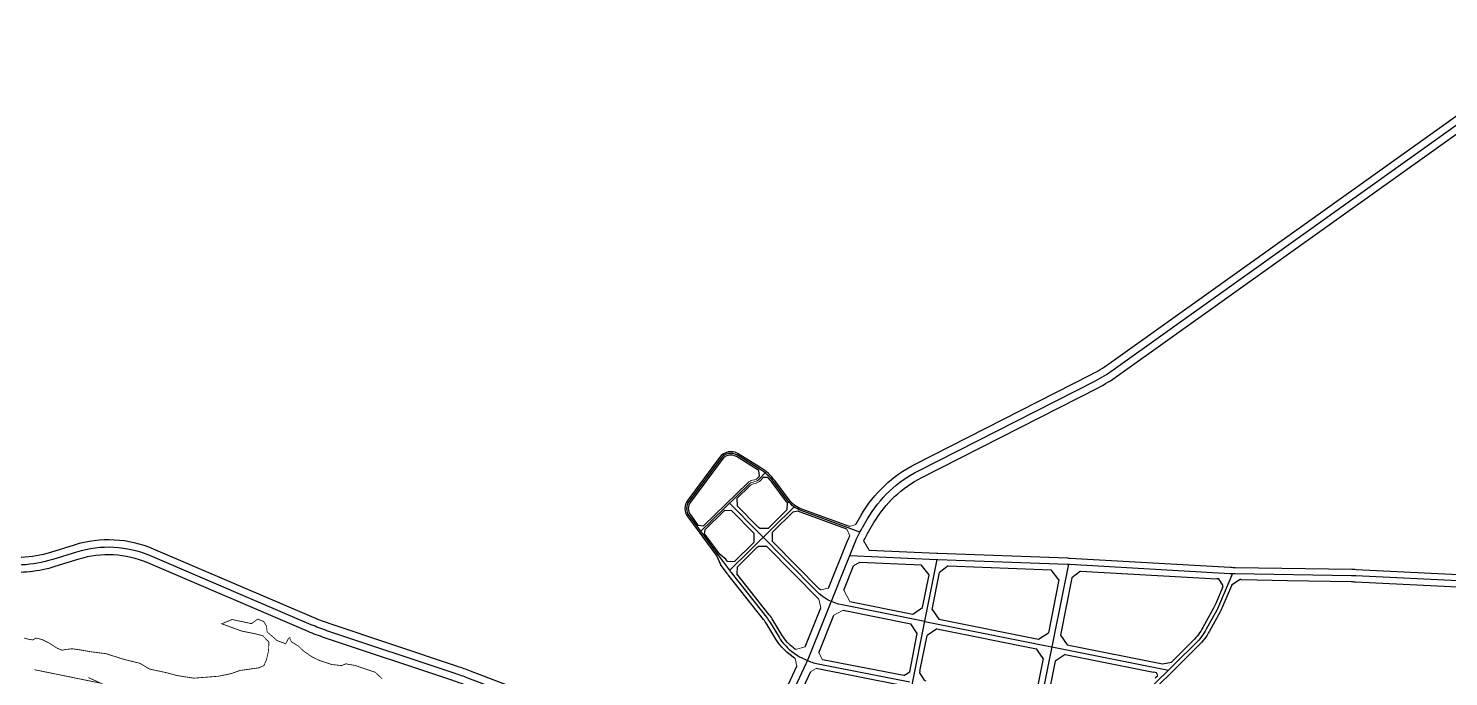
# Model space of a CAD drawing. Extents: x 529262 to 576451, y 2694391 to 2717535.
# Drawn here: x 542030 to 545462, y 2711557 to 2713124 of the extents above; entities that cross this region are included whole.
import ezdxf

# ---------------------------------------------------------------- set-up
doc = ezdxf.new("R2010")
doc.units = 0
for name, color, linetype in [('RD-中线', 40, 'Continuous'), ('RD-红线', 7, 'Continuous'), ('河流', 4, 'Continuous')]:
    doc.layers.add(name, color=color, linetype=linetype)

msp = doc.modelspace()

# ---------------------------------------------------------------- linework, layer by layer
at = {"layer": 'RD-中线', "linetype": 'Continuous', "flags": 128}
for points in [[(543832.81, 2711422.096), (543910.011, 2711588.292, 0.01334849), (543916.368, 2711602.992), (544026.718, 2711878.096, -0.03652674), (544045.935, 2711917.426), (544057.994, 2711938.126, -0.1441197), (544181.147, 2712054.479), (544607.054, 2712271.226, 0.03729385), (544651.632, 2712298.269), (545691.915, 2713040.707, -0.28587633), (546061.171, 2713063.984), (546112.411, 2713036.393, 0.1916343), (546369.478, 2713006.63), (546590.468, 2713066.226, -0.15968701), (546808.161, 2713054.614), (546951.205, 2712999.134)], [(543828.19, 2711412.15), (543594.671, 2711368.627, -0.1665722), (543525.392, 2711376.176), (543379.073, 2711446.247, 0.02869765), (543358.805, 2711454.56), (543293.301, 2711477.134, -0.00801926), (543269.178, 2711485.882), (543092.368, 2711553.231, 0.01030003), (543061.335, 2711564.325), (542751.708, 2711667.876, -0.02043206), (542713.532, 2711682.403), (542325.728, 2711848.406, 0.17801745), (542146.52, 2711857.754), (542089.175, 2711840.001, -0.12536523), (541938.79, 2711832.355, -0.0892757)], [(544940.162, 2711805.943), (544908.794, 2711731.58, -0.02593355), (544902.016, 2711717.585), (544876.53, 2711671.252, -0.07084529), (544851.125, 2711637.437), (544803.421, 2711589.772), (544738.912, 2711526.782), (544701.415, 2711493.788, 0.07268812), (544673.332, 2711460.721), (544647.389, 2711419.245, 0.01694536), (544642.293, 2711410.45), (544629.011, 2711385.618, 0.06532533), (544615.236, 2711349.101), (544601.475, 2711290.395)]]:
    msp.add_lwpolyline(points, format="xyb", dxfattribs=at)
at = {"layer": 'RD-中线', "ltscale": 3, "flags": 128}
msp.add_lwpolyline([(544039.491, 2711906.366), (543897.785, 2711958.052, -0.14503188), (543865.832, 2711981.734), (543830.743, 2712028.379, 0.09340149), (543797.909, 2712058.335), (543743.489, 2712091.95, 0.38917413), (543703.653, 2712084.332), (543626.8, 2711981.019, 0.33048336), (543626.757, 2711945.266), (543696.828, 2711850.593)], format="xyb", dxfattribs=at)
at = {"layer": 'RD-中线', "linetype": 'Continuous', "lineweight": 5}
msp.add_lwpolyline([(543654.348, 2711907.988), (543771.743, 2712022.033, -0.14041443), (543781.453, 2712027.236), (543786.115, 2712028.244, 0.15389696), (543796.562, 2712034.202), (543810.573, 2712049.33)], format="xyb", dxfattribs=at)
at = {"layer": 'RD-中线', "ltscale": 3}
msp.add_lwpolyline([(544196.472, 2711690.036), (543996.481, 2711730.009, -0.14944731), (543934.702, 2711763.278), (543724.283, 2711975.928)], format="xyb", dxfattribs=at)
at = {"layer": 'RD-中线', "linetype": 'Continuous'}
msp.add_lwpolyline([(543724.601, 2711813.07), (543880.466, 2711967.3)], dxfattribs=at)
msp.add_lwpolyline([(543696.828, 2711850.593), (543725.798, 2711811.454, 0.00845922), (543728.269, 2711808.232), (543813.744, 2711700.571, -0.03195378), (543822.485, 2711687.987), (543844.311, 2711651.844, 0.09205248), (543873.426, 2711619.103), (543878.179, 2711615.411, 0.0530235), (543899.757, 2711602.05), (543909.976, 2711597.133, 0.06385864), (543938.945, 2711587.503), (544160.083, 2711544.198)], format="xyb", dxfattribs=at)
at = {"layer": 'RD-中线'}
msp.add_lwpolyline([(544015.389, 2711849.852), (544225.236, 2711840.322, 0.00210717), (544227.762, 2711840.218), (544540.421, 2711828.657, -0.00502973), (544546.449, 2711828.374), (544933.907, 2711806.235, 0.01039683), (544946.373, 2711805.783), (545227.938, 2711801.421, -0.0084063), (545238.02, 2711801.095), (545501.87, 2711788.126, -0.0529812), (545564.509, 2711778.34), (545750.947, 2711728.576, -0.03325187), (545788.689, 2711715.761), (545994.332, 2711630.316)], format="xyb", dxfattribs=at)
at = {"layer": 'RD-中线', "linetype": 'Continuous', "flags": 128}
for points in [[(544136.966, 2711392.32), (544226.5, 2711840.267)], [(544543.436, 2711828.546), (544474.087, 2711481.586)], [(544196.472, 2711690.036), (544785.527, 2711572.299)]]:
    msp.add_lwpolyline(points, dxfattribs=at)
at = {"layer": 'RD-红线', "linetype": 'Continuous', "flags": 128}
for points in [[(544029.449, 2711924.875, -0.0014643), (544030.382, 2711926.487), (544042.441, 2711947.187, -0.1441197), (544172.983, 2712070.522), (544598.891, 2712287.268, 0.03729385), (544641.175, 2712312.921), (545681.458, 2713055.358, -0.28587633), (546069.705, 2713079.832), (546120.945, 2713052.241, 0.1916343), (546364.792, 2713024.009), (546585.781, 2713083.605, -0.15968701), (546814.67, 2713071.396), (546923.562, 2713029.162)], [(544048.839, 2711883.999, -0.02435247), (544061.488, 2711908.365), (544073.547, 2711929.065, -0.1441197), (544189.311, 2712038.437), (544615.218, 2712255.184, 0.03729385), (544662.088, 2712283.618), (545702.371, 2713026.055, -0.28587633), (546052.637, 2713048.135), (546103.877, 2713020.544, 0.1916343), (546374.165, 2712989.251), (546595.155, 2713048.846, -0.15968701), (546801.652, 2713037.832), (546918.777, 2712992.405)], [(543790.443, 2711423.425), (543591.027, 2711386.258, -0.16729585), (543533.099, 2711392.443), (543386.848, 2711462.482, 0.02869765), (543364.669, 2711471.578), (543299.165, 2711494.152, -0.00801926), (543275.585, 2711502.703), (543098.776, 2711570.052, 0.01030003), (543067.044, 2711581.396), (542757.417, 2711684.946, -0.02043206), (542720.615, 2711698.95), (542332.811, 2711864.954, 0.17801745), (542141.197, 2711874.949), (542083.851, 2711857.196, -0.12536523), (541942.342, 2711850.001, -0.0892757)], [(543964.064, 2711770.249), (544010.012, 2711884.797, -0.0106098), (544015.3, 2711897.212, -0.0106098)], [(543794.342, 2711348.549), (543766.525, 2711382.347), (543598.286, 2711350.991, -0.1660106), (543517.68, 2711359.912), (543371.299, 2711430.013, 0.02869765), (543352.941, 2711437.543), (543287.436, 2711460.116, -0.00801926), (543262.771, 2711469.061), (543085.961, 2711536.41, 0.01030003), (543055.626, 2711547.254), (542745.999, 2711650.805, -0.02043206), (542706.448, 2711665.855), (542318.644, 2711831.858, 0.17801745), (542151.843, 2711840.559), (542094.498, 2711822.806, -0.09659175), (541971.571, 2711809.522, -0.09659175)], [(544937.428, 2711776.305), (544917.086, 2711728.082, -0.02593355), (544909.902, 2711713.247), (544884.416, 2711666.914, -0.07084529), (544857.486, 2711631.071), (544809.746, 2711583.369), (544745.033, 2711520.179), (544707.361, 2711487.031, 0.07268812), (544680.962, 2711455.948), (544655.019, 2711414.472, 0.01694536), (544650.229, 2711406.205), (544636.947, 2711381.373, 0.06532533), (544623.998, 2711347.047), (544616.292, 2711314.174)], [(544916.309, 2711772.551), (544900.501, 2711735.078, -0.02593355), (544894.13, 2711721.923), (544868.644, 2711675.59, -0.07084529), (544844.763, 2711643.804), (544797.096, 2711596.175), (544795.803, 2711594.912)]]:
    msp.add_lwpolyline(points, format="xyb", dxfattribs=at)
at = {"layer": 'RD-红线', "ltscale": 3, "flags": 128}
for points in [[(544014.933, 2711919.581), (543899.156, 2711961.81, -0.14503188), (543869.028, 2711984.139), (543833.939, 2712030.784, 0.09340149), (543800.011, 2712061.738), (543745.591, 2712095.353, 0.38917413), (543700.444, 2712086.72), (543623.591, 2711983.406, 0.33048336), (543623.542, 2711942.886), (543693.613, 2711848.213)], [(543795.292, 2712055.25), (543741.387, 2712088.547, 0.38917413), (543706.862, 2712081.945), (543630.009, 2711978.631, 0.33048336), (543629.972, 2711947.645), (543648.418, 2711922.723)], [(543864.622, 2711976.804, -0.01085526), (543862.635, 2711979.329), (543827.546, 2712025.975, 0.03594094), (543816.604, 2712038.531, 0.03594094)], [(544008.474, 2711913.422), (543896.414, 2711954.294, -0.02078193), (543890.73, 2711956.64)], [(543882.917, 2711600.335), (543881.428, 2711601.492), (543867.905, 2711611.995, -0.09205248), (543836.607, 2711647.192), (543814.781, 2711683.335, 0.03195378), (543806.695, 2711694.975), (543721.22, 2711802.636, -0.00845922), (543718.564, 2711806.099), (543702.51, 2711827.789)], [(543884.078, 2711622.225), (543881.614, 2711624.139), (543878.946, 2711626.211, -0.09205248), (543852.015, 2711656.496), (543830.19, 2711692.64, 0.03195378), (543820.792, 2711706.167), (543742.007, 2711805.402)]]:
    msp.add_lwpolyline(points, format="xyb", dxfattribs=at)
at = {"layer": 'RD-红线'}
for points in [[(543797.166, 2712041.477), (543795.292, 2712055.25, 0.4721707)], [(543816.604, 2712038.531), (543806.182, 2712037.968, 0.4245231)], [(543742.598, 2711987.446), (543743.126, 2711969.681, 0.41691026)], [(543730.059, 2711957.295), (543712.471, 2711958.179, 0.41152199)], [(543648.418, 2711922.723), (543661.924, 2711921.621, 0.45395734)], [(543664.696, 2711911.767), (543663.545, 2711902.285, 0.37555618)], [(544061.792, 2711862.76), (544225.917, 2711855.306, 0.00210717), (544228.317, 2711855.207), (544540.975, 2711843.647, -0.00502973), (544547.305, 2711843.349), (544934.762, 2711821.211, 0.01039683), (544946.606, 2711820.781), (545228.171, 2711816.419, -0.0084063), (545238.757, 2711816.077), (545502.606, 2711803.108, -0.0529812), (545568.378, 2711792.833), (545754.816, 2711743.068, -0.03325187), (545794.445, 2711729.613), (545988.971, 2711648.787)], [(544206.832, 2711803.092), (544188.127, 2711826.991, 0.4594342)], [(544252.682, 2711824.286), (544232.331, 2711808.219, 0.3679997)], [(544916.309, 2711772.551), (544917.737, 2711775.937), (544907.073, 2711793.246), (544902.95, 2711793.374, 0.52671111)], [(544961.233, 2711791.577), (544958.76, 2711791.635), (544937.954, 2711777.551), (544937.428, 2711776.305, 0.31000553)], [(544961.233, 2711791.577), (544962.15, 2711791.549), (545072.839, 2711788.822), (545227.706, 2711786.423, -0.0084063), (545237.284, 2711786.114), (545501.133, 2711773.144, -0.0529812), (545560.641, 2711763.847), (545747.079, 2711714.083, -0.03325187), (545782.934, 2711701.909), (545969.706, 2711624.305), (545970.18, 2711624.108)], [(544167.445, 2711708.075), (544190.977, 2711723.767, 0.41421356)], [(544214.511, 2711719.064), (544230.203, 2711695.531, 0.41421356)], [(544178.433, 2711661.009), (544162.741, 2711684.541, 0.41421356)], [(544225.5, 2711671.997), (544201.967, 2711656.305, 0.41421356)], [(544770.753, 2711587.489), (544770.963, 2711587.447), (544792.937, 2711592.114), (544795.803, 2711594.912, 0.24757139)], [(544145.895, 2711559.204), (544159.968, 2711568.629, 0.41307343)], [(544184.768, 2711570.253), (544183.842, 2711565.619), (544194.785, 2711548.16), (544199.358, 2711546.973, 0.39775753)], [(544753.579, 2711553.682), (544759.382, 2711559.348), (544756.477, 2711565.868), (544749.558, 2711567.251, 0.60311467)]]:
    msp.add_lwpolyline(points, format="xyb", dxfattribs=at)
at = {"layer": 'RD-红线', "linetype": 'Continuous', "lineweight": 5}
for points in [[(543661.924, 2711921.621), (543768.607, 2712025.261, -0.14041443), (543780.502, 2712031.635), (543785.164, 2712032.643, 0.15389696), (543793.26, 2712037.26), (543797.166, 2712041.477)], [(543742.598, 2711987.446), (543774.879, 2712018.806, -0.14041443), (543782.404, 2712022.838), (543787.065, 2712023.846, 0.15389696), (543799.863, 2712031.145), (543806.182, 2712037.968)], [(544014.933, 2711919.581), (544029.449, 2711924.875, 0.3647134)], [(544015.3, 2711897.212), (544008.474, 2711913.422, 0.43610557)], [(544048.839, 2711883.999), (544061.792, 2711862.76, 0.53195448)], [(544039.158, 2711833.757), (544024.556, 2711824.357, 0.31887025)], [(543944.397, 2711766.276), (543964.064, 2711770.249, 0.53982756)], [(544000.942, 2711765.486), (544015.584, 2711738.429, 0.46925169)], [(543945.066, 2711722.887), (543940.72, 2711744.4, 0.29884674)], [(543999.188, 2711717.231), (543976.706, 2711705.065, 0.36123716)], [(543884.078, 2711622.225), (543907.201, 2711628.487, 0.49846987)], [(543940.179, 2711614.004), (543949.011, 2711597.76, 0.47044017)], [(543887.32, 2711582.169), (543882.917, 2711600.335, 0.34960526)], [(543934.302, 2711576.185), (543921.112, 2711569.464, 0.34512932)]]:
    msp.add_lwpolyline(points, format="xyb", dxfattribs=at)
msp.add_lwpolyline([(543664.696, 2711911.767), (543712.471, 2711958.179)], dxfattribs=at)
at = {"layer": 'RD-红线', "ltscale": 3}
for points in [[(543783.993, 2711902.789), (543730.059, 2711957.295)], [(543796.788, 2711915.45), (543794.678, 2711917.582), (543743.126, 2711969.681)], [(543944.397, 2711766.276), (543942.097, 2711768.6), (543829.846, 2711882.041), (543827.736, 2711884.174)], [(543940.72, 2711744.4), (543814.941, 2711871.513)]]:
    msp.add_lwpolyline(points, dxfattribs=at)
at = {"layer": 'RD-红线', "linetype": 'Continuous'}
for points in [[(543818.001, 2711915.338), (543820.133, 2711917.448), (543863.795, 2711960.651)], [(543827.848, 2711905.386), (543829.98, 2711907.497), (543877.256, 2711954.276)], [(543736.703, 2711834.893), (543781.749, 2711879.466), (543783.881, 2711881.576)], [(543742.964, 2711821.394), (543791.596, 2711869.515), (543793.728, 2711871.625)]]:
    msp.add_lwpolyline(points, dxfattribs=at)
for points in [[(543863.795, 2711960.651), (543864.622, 2711976.804, 0.38758465)], [(543890.73, 2711956.64), (543877.256, 2711954.276, 0.3128969)], [(543783.881, 2711881.576), (543783.993, 2711902.789, 0.41421356)], [(543796.788, 2711915.45), (543818.001, 2711915.338, 0.41421356)], [(543827.848, 2711905.386), (543827.736, 2711884.174, 0.41421356)], [(543814.941, 2711871.513), (543793.728, 2711871.625, 0.41421356)], [(543718.617, 2711836.284), (543736.703, 2711834.893, 0.45672456)], [(543742.964, 2711821.394), (543742.007, 2711805.402, 0.38260942)], [(544520.669, 2711791.169), (544501.796, 2711815.075, 0.46198779)], [(544572.939, 2711811.836), (544552.186, 2711795.788, 0.37372074)], [(544471.517, 2711647.299), (544495.049, 2711662.991, 0.41421282)], [(544524.467, 2711657.111), (544540.159, 2711633.579, 0.41421431)], [(544482.505, 2711600.232), (544466.813, 2711623.764, 0.41421431)], [(544535.455, 2711610.044), (544511.923, 2711594.352, 0.41421282)]]:
    msp.add_lwpolyline(points, format="xyb", dxfattribs=at)
at = {"layer": 'RD-红线', "ltscale": 3, "flags": 128}
for points in [[(543663.545, 2711902.285), (543700.043, 2711852.973)], [(543715.437, 2711840.58), (543700.043, 2711852.973)], [(543693.613, 2711848.213), (543702.51, 2711827.789)], [(543718.617, 2711836.284), (543715.437, 2711840.58)]]:
    msp.add_lwpolyline(points, dxfattribs=at)
at = {"layer": 'RD-红线', "linetype": 'Continuous', "flags": 128}
for points in [[(544000.942, 2711765.486), (544024.556, 2711824.357)], [(544190.977, 2711723.767), (544206.832, 2711803.092)], [(544214.511, 2711719.064), (544232.331, 2711808.219)], [(544520.669, 2711791.169), (544495.049, 2711662.991)], [(544552.186, 2711795.788), (544524.467, 2711657.111)], [(543907.201, 2711628.487), (543945.066, 2711722.887)], [(543999.188, 2711717.231), (544162.741, 2711684.541)], [(544015.584, 2711738.429), (544167.445, 2711708.075)], [(543940.179, 2711614.004), (543976.706, 2711705.065)], [(544230.203, 2711695.531), (544471.517, 2711647.299)], [(544159.968, 2711568.629), (544178.433, 2711661.009)], [(544184.768, 2711570.253), (544201.967, 2711656.305)], [(544225.5, 2711671.997), (544466.813, 2711623.764)], [(544535.455, 2711610.044), (544535.456, 2711610.044), (544749.558, 2711567.251)], [(544540.159, 2711633.579), (544540.16, 2711633.579), (544770.753, 2711587.489)], [(543826.628, 2711451.514), (543887.32, 2711582.169)], [(544141.099, 2711535.688), (543934.302, 2711576.185)], [(544145.895, 2711559.204), (543949.011, 2711597.76)], [(544482.505, 2711600.232), (544463.993, 2711507.617)], [(544511.923, 2711594.352), (544494.094, 2711505.152)], [(543872.949, 2711465.78), (543921.112, 2711569.464)]]:
    msp.add_lwpolyline(points, dxfattribs=at)
at = {"layer": 'RD-红线'}
for points in [[(544039.158, 2711833.757), (544188.127, 2711826.991)], [(544252.682, 2711824.286), (544501.796, 2711815.075)], [(544572.939, 2711811.836), (544572.939, 2711811.836), (544887.966, 2711793.836), (544902.95, 2711793.374)]]:
    msp.add_lwpolyline(points, dxfattribs=at)
at = {"layer": '河流', "const_width": 2}
for points in [[(542885.369, 2711551.377), (542868.635, 2711567.214), (542832.087, 2711579.532), (542819.757, 2711583.931), (542805.225, 2711586.13), (542798.18, 2711587.89), (542786.731, 2711583.491), (542762.952, 2711586.13), (542733.572, 2711596.039), (542715.077, 2711604.837), (542694.381, 2711619.354), (542682.492, 2711630.792), (542666.288, 2711640.686), (542662.658, 2711647.939), (542662.158, 2711650.939), (542658.993, 2711649.409), (542652.046, 2711636.301), (542631.208, 2711644.011), (542607.282, 2711664.829), (542605.738, 2711678.708), (542598.792, 2711690.273), (542584.128, 2711695.67), (542569.464, 2711684.876), (542522.384, 2711694.899), (542497.598, 2711684.463), (542545.754, 2711666.885), (542578.167, 2711660.408), (542596.688, 2711655.783), (542611.506, 2711640.055), (542610.58, 2711619.702), (542605.949, 2711598.423), (542599.467, 2711583.62), (542587.427, 2711578.069), (542541.123, 2711571.593), (542520.75, 2711564.192), (542489.263, 2711557.716), (542429.994, 2711553.09), (542388.32, 2711559.566), (542365.168, 2711566.042), (542322.925, 2711575.143), (542299.773, 2711589.02), (542261.803, 2711598.272), (542218.277, 2711612.149), (542182.16, 2711616.775), (542155.304, 2711621.401), (542135.856, 2711624.176), (542120.113, 2711622.326), (542111.778, 2711620.476), (542098.813, 2711626.027), (542084.922, 2711635.278), (542072.883, 2711641.754), (542063.622, 2711646.38), (542052.509, 2711649.155), (542047.878, 2711650.081), (542041.396, 2711645.455), (542030.283, 2711647.305), (542020.096, 2711650.081)], [(542044.91, 2711573.504), (542204.963, 2711540.955), (542175.323, 2711554.571)]]:
    msp.add_lwpolyline(points, dxfattribs=at)
at = {"layer": '河流', "color": 4, "const_width": 2}
msp.add_lwpolyline([(542283.808, 2711592.91), (542299.773, 2711589.02), (542322.925, 2711575.143), (542365.168, 2711566.043), (542388.32, 2711559.566), (542429.994, 2711553.09), (542489.263, 2711557.716), (542520.75, 2711564.192), (542540.673, 2711571.43)], dxfattribs=at)

doc.saveas('drawing.dxf')
